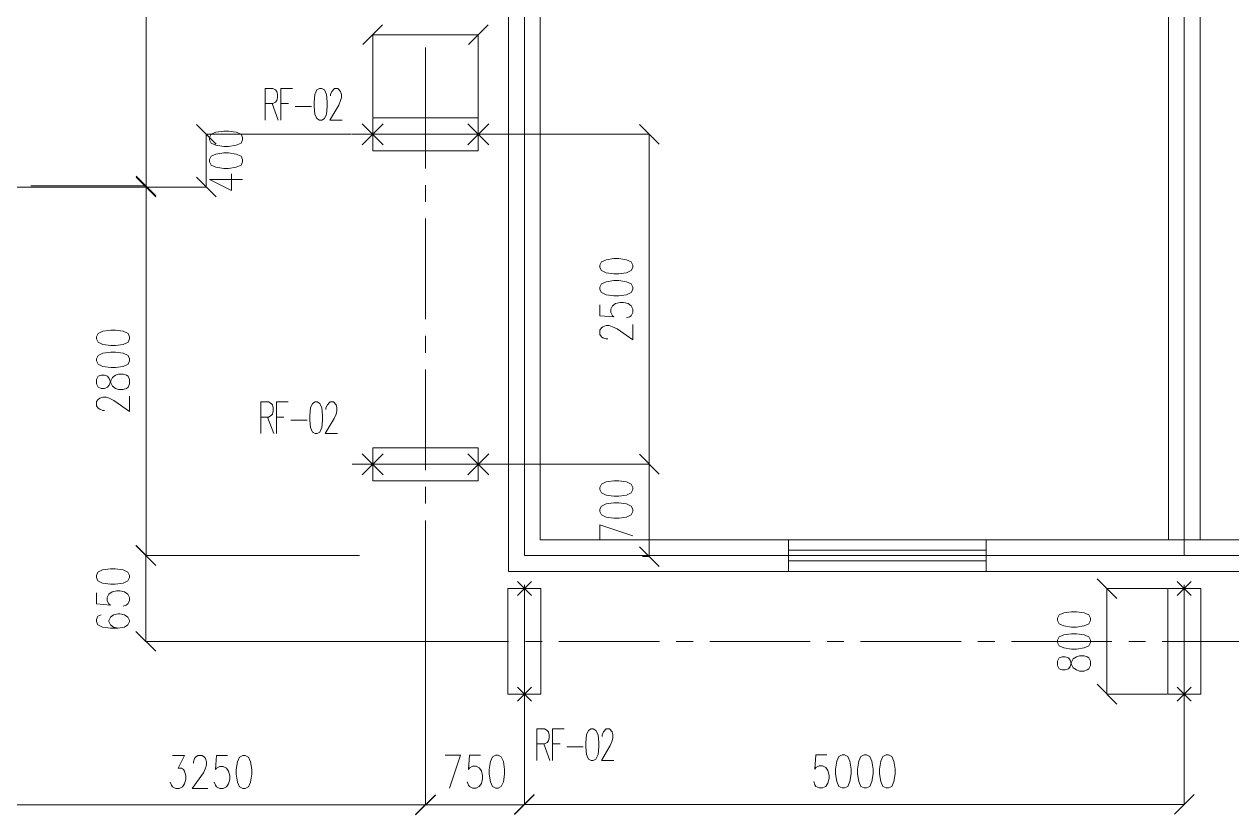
# Model space of a CAD drawing. Header units: millimetres. Extents: x 117 to 78452272, y 10 to 169749766.
# Drawn here: x 78427621 to 78436774, y 169685732 to 169691724 of the extents above; entities that cross this region are included whole.
import ezdxf

# ---------------------------------------------------------------- set-up
doc = ezdxf.new("R2010")
doc.units = ezdxf.units.MM

msp = doc.modelspace()

# ---------------------------------------------------------------- linework, layer by layer
at = {"color": 0, "lineweight": 0}
for points in [[(78431292.439, 169697818.909), (78431292.439, 169687576.431)], [(78431412.234, 169687696.226), (78431412.234, 169697698.683)], [(78436413.462, 169687696.226), (78436413.462, 169697698.683)], [(78431532.46, 169697578.888), (78431532.46, 169687816.452)], [(78436293.667, 169697578.888), (78436293.667, 169687816.452)], [(78436533.688, 169697578.888), (78436533.688, 169687816.452)], [(78428544.909, 169690489.002), (78428544.909, 169694490.071)], [(78430337.095, 169691718.41), (78430187.136, 169691568.451)], [(78430987.349, 169691568.451), (78431137.309, 169691718.41)], [(78431412.234, 169691712.377), (78431412.234, 169691552.507)], [(78436413.462, 169691712.377), (78436413.462, 169691552.507)], [(78430262.115, 169691017.738), (78430262.115, 169691645.154)], [(78431062.329, 169691643.43), (78430262.115, 169691643.43)], [(78431062.329, 169690991.021), (78431062.329, 169691645.154)], [(78430662.007, 169691547.767), (78430662.007, 169690630.774)], [(78431412.234, 169691536.563), (78431412.234, 169691534.839)], [(78431412.234, 169691518.895), (78431412.234, 169691359.025)], [(78436413.462, 169691536.563), (78436413.462, 169691534.839)], [(78436413.462, 169691518.895), (78436413.462, 169691359.025)], [(78431412.234, 169691343.081), (78431412.234, 169691341.357)], [(78436413.462, 169691343.081), (78436413.462, 169691341.357)], [(78431412.234, 169691325.413), (78431412.234, 169691165.112)], [(78436413.462, 169691325.413), (78436413.462, 169691165.112)], [(78429448.543, 169690996.192), (78429448.543, 169691236.213), (78429505.424, 169691236.213), (78429525.677, 169691225.009), (78429536.019, 169691213.375), (78429541.19, 169691190.536), (78429541.19, 169691167.697), (78429536.019, 169691144.859), (78429525.677, 169691133.655), (78429505.424, 169691122.02), (78429448.543, 169691122.02)], [(78429567.045, 169690996.192), (78429567.045, 169691236.213), (78429654.521, 169691236.213)], [(78429942.374, 169691179.332), (78429942.374, 169691190.536), (78429952.716, 169691213.375), (78429973.4, 169691236.213), (78429999.255, 169691236.213), (78430019.509, 169691213.375), (78430024.68, 169691190.536), (78430024.68, 169691167.697), (78430019.509, 169691144.859), (78430004.426, 169691110.816), (78429937.203, 169690996.192), (78430029.851, 169690996.192)], [(78431412.234, 169691149.168), (78431412.234, 169691147.444)], [(78436413.462, 169691149.168), (78436413.462, 169691147.444)], [(78429500.253, 169691122.02), (78429546.361, 169690996.192)], [(78429567.045, 169691122.02), (78429623.495, 169691122.02)], [(78429675.206, 169691099.181), (78429798.448, 169691099.181)], [(78431412.234, 169691131.5), (78431412.234, 169690971.63)], [(78436413.462, 169691131.5), (78436413.462, 169690971.63)], [(78430341.835, 169690809.605), (78430182.395, 169690968.614)], [(78430341.835, 169690968.614), (78430182.395, 169690809.605)], [(78430982.609, 169690809.605), (78431142.049, 169690968.614)], [(78430982.609, 169690968.614), (78431142.049, 169690809.605)], [(78429076.23, 169690813.914), (78428926.271, 169690964.304)], [(78430102.676, 169690888.894), (78428999.096, 169690888.894)], [(78429001.251, 169690888.894), (78429001.251, 169690489.002)], [(78430106.554, 169690888.894), (78431217.89, 169690888.894)], [(78431221.337, 169690888.894), (78432360.683, 169690888.894)], [(78431412.234, 169690955.686), (78431412.234, 169690953.962)], [(78431412.234, 169690938.018), (78431412.234, 169690778.148)], [(78432433.939, 169690813.914), (78432283.98, 169690964.304)], [(78432358.96, 169690888.894), (78432358.96, 169688388.711)], [(78436413.462, 169690955.686), (78436413.462, 169690953.962)], [(78436413.462, 169690938.018), (78436413.462, 169690778.148)], [(78431412.234, 169690761.773), (78431412.234, 169690760.48)], [(78431412.234, 169690744.536), (78431412.234, 169690584.235)], [(78436413.462, 169690761.773), (78436413.462, 169690760.48)], [(78436413.462, 169690744.536), (78436413.462, 169690584.235)], [(78428619.889, 169690421.779), (78428469.929, 169690572.169)], [(78428469.929, 169690563.982), (78428619.889, 169690414.023)], [(78428926.271, 169690563.982), (78429076.23, 169690414.023)], [(78429026.244, 169690547.176), (78429193.009, 169690464.009), (78429193.009, 169690588.975)], [(78429026.244, 169690547.176), (78429276.176, 169690547.176)], [(78431412.234, 169690568.291), (78431412.234, 169690566.567)], [(78431412.234, 169690550.623), (78431412.234, 169690390.753)], [(78436413.462, 169690568.291), (78436413.462, 169690566.567)], [(78436413.462, 169690550.623), (78436413.462, 169690390.753)], [(78427068.586, 169690489.002), (78429002.974, 169690489.002)], [(78427633.518, 169690489.002), (78428546.633, 169690489.002)], [(78427670.147, 169690497.19), (78428546.633, 169690497.19)], [(78428544.909, 169690497.19), (78428544.909, 169687696.226)], [(78430662.007, 169690503.653), (78430662.007, 169690376.964)], [(78431412.234, 169690374.809), (78431412.234, 169690373.086)], [(78431412.234, 169690357.142), (78431412.234, 169690196.84)], [(78436413.462, 169690374.809), (78436413.462, 169690373.086)], [(78436413.462, 169690357.142), (78436413.462, 169690196.84)], [(78430662.007, 169690249.843), (78430662.007, 169689487.55)], [(78431412.234, 169690180.896), (78431412.234, 169690179.603)], [(78431412.234, 169690163.229), (78431412.234, 169690003.358)], [(78436413.462, 169690180.896), (78436413.462, 169690179.603)], [(78436413.462, 169690163.229), (78436413.462, 169690003.358)], [(78431412.234, 169689987.414), (78431412.234, 169689985.691)], [(78431412.234, 169689969.747), (78431412.234, 169689809.876)], [(78436413.462, 169689987.414), (78436413.462, 169689985.691)], [(78436413.462, 169689969.747), (78436413.462, 169689809.876)], [(78431412.234, 169689793.502), (78431412.234, 169689792.209)], [(78431412.234, 169689776.265), (78431412.234, 169689615.963)], [(78436413.462, 169689793.502), (78436413.462, 169689792.209)], [(78436413.462, 169689776.265), (78436413.462, 169689615.963)], [(78431412.234, 169689600.019), (78431412.234, 169689598.296)], [(78431983.63, 169689597.003), (78431983.63, 169689513.836), (78432090.929, 169689505.218), (78432078.863, 169689513.836), (78432067.228, 169689538.829), (78432067.228, 169689563.822), (78432078.863, 169689588.816), (78432102.995, 169689605.621), (78432138.761, 169689613.809), (78432162.461, 169689613.809), (78432198.227, 169689605.621), (78432221.928, 169689588.816), (78432233.994, 169689563.822), (78432233.994, 169689538.829), (78432221.928, 169689513.836), (78432209.862, 169689505.218), (78432186.162, 169689497.03)], [(78436413.462, 169689600.019), (78436413.462, 169689598.296)], [(78431412.234, 169689582.352), (78431412.234, 169689422.482)], [(78436413.462, 169689582.352), (78436413.462, 169689422.482)], [(78432043.528, 169689338.884), (78432031.462, 169689338.884), (78432007.762, 169689347.071), (78431995.696, 169689355.258), (78431983.63, 169689372.064), (78431983.63, 169689405.245), (78431995.696, 169689422.051), (78432007.762, 169689430.238), (78432031.462, 169689438.856), (78432055.163, 169689438.856), (78432078.863, 169689430.238), (78432114.629, 169689413.863), (78432233.994, 169689330.265), (78432233.994, 169689447.044)], [(78430662.007, 169689360.429), (78430662.007, 169689233.309)], [(78431412.234, 169689406.538), (78431412.234, 169689404.814)], [(78431412.234, 169689388.87), (78431412.234, 169689228.569)], [(78436413.462, 169689406.538), (78436413.462, 169689404.814)], [(78436413.462, 169689388.87), (78436413.462, 169689228.569)], [(78431412.234, 169689212.625), (78431412.234, 169689211.332)], [(78431412.234, 169689194.957), (78431412.234, 169689035.087)], [(78436413.462, 169689212.625), (78436413.462, 169689211.332)], [(78436413.462, 169689194.957), (78436413.462, 169689035.087)], [(78430662.007, 169689106.619), (78430662.007, 169688344.326)], [(78431412.234, 169689019.143), (78431412.234, 169689017.419)], [(78431412.234, 169689001.475), (78431412.234, 169688841.605)], [(78436413.462, 169689019.143), (78436413.462, 169689017.419)], [(78436413.462, 169689001.475), (78436413.462, 169688841.605)], [(78428229.046, 169688796.789), (78428217.412, 169688796.789), (78428193.28, 169688804.977), (78428181.646, 169688813.164), (78428169.58, 169688829.97), (78428169.58, 169688863.151), (78428181.646, 169688879.956), (78428193.28, 169688888.144), (78428217.412, 169688896.762), (78428241.112, 169688896.762), (78428264.813, 169688888.144), (78428300.579, 169688871.769), (78428419.512, 169688788.171), (78428419.512, 169688904.95)], [(78429414.5, 169688620.544), (78429414.5, 169688860.565), (78429471.382, 169688860.565), (78429491.635, 169688849.361), (78429501.977, 169688837.726), (78429507.148, 169688814.888), (78429507.148, 169688792.049), (78429501.977, 169688769.211), (78429491.635, 169688757.576), (78429471.382, 169688746.372), (78429414.5, 169688746.372)], [(78429533.003, 169688620.544), (78429533.003, 169688860.565), (78429620.479, 169688860.565)], [(78429908.332, 169688803.253), (78429908.332, 169688814.888), (78429918.674, 169688837.726), (78429939.358, 169688860.565), (78429965.213, 169688860.565), (78429985.466, 169688837.726), (78429990.637, 169688814.888), (78429990.637, 169688792.049), (78429985.466, 169688769.211), (78429970.384, 169688734.737), (78429903.161, 169688620.544), (78429995.808, 169688620.544)], [(78431412.234, 169688825.661), (78431412.234, 169688823.937)], [(78431412.234, 169688807.993), (78431412.234, 169688647.692)], [(78436413.462, 169688825.661), (78436413.462, 169688823.937)], [(78436413.462, 169688807.993), (78436413.462, 169688647.692)], [(78429466.21, 169688746.372), (78429512.319, 169688620.544)], [(78429533.003, 169688746.372), (78429589.453, 169688746.372)], [(78429641.163, 169688723.533), (78429764.405, 169688723.533)], [(78431412.234, 169688631.748), (78431412.234, 169688630.024)], [(78431412.234, 169688614.08), (78431412.234, 169688454.21)], [(78436413.462, 169688631.748), (78436413.462, 169688630.024)], [(78436413.462, 169688614.08), (78436413.462, 169688454.21)], [(78430341.835, 169688308.991), (78430182.395, 169688467.999)], [(78430341.835, 169688467.999), (78430182.395, 169688308.991)], [(78430982.609, 169688308.991), (78431142.049, 169688467.999)], [(78430982.609, 169688467.999), (78431142.049, 169688308.991)], [(78431412.234, 169688438.266), (78431412.234, 169688436.542)], [(78431412.234, 169688420.598), (78431412.234, 169688260.728)], [(78432283.98, 169688463.69), (78432433.939, 169688313.3)], [(78432433.939, 169688313.3), (78432283.98, 169688463.69)], [(78436413.462, 169688438.266), (78436413.462, 169688436.542)], [(78436413.462, 169688420.598), (78436413.462, 169688260.728)], [(78430106.554, 169688388.711), (78431217.89, 169688388.711)], [(78431221.337, 169688388.711), (78432360.683, 169688388.711)], [(78431221.337, 169688388.711), (78432360.683, 169688388.711)], [(78432358.96, 169688388.711), (78432358.96, 169687688.47)], [(78431412.234, 169688244.353), (78431412.234, 169688243.06)], [(78431412.234, 169688227.116), (78431412.234, 169688066.815)], [(78436413.462, 169688244.353), (78436413.462, 169688243.06)], [(78436413.462, 169688227.116), (78436413.462, 169688066.815)], [(78430662.007, 169688217.205), (78430662.007, 169688090.085)], [(78431412.234, 169688050.871), (78431412.234, 169688049.148)], [(78436413.462, 169688050.871), (78436413.462, 169688049.148)], [(78430662.007, 169687963.395), (78430662.007, 169687046.403)], [(78431412.234, 169688033.204), (78431412.234, 169687873.333)], [(78436413.462, 169688033.204), (78436413.462, 169687873.333)], [(78431412.234, 169687857.389), (78431412.234, 169687855.666)], [(78431983.63, 169687813.436), (78431983.63, 169687930.214), (78432233.994, 169687846.616)], [(78436413.462, 169687857.389), (78436413.462, 169687855.666)], [(78428617.734, 169687621.246), (78428467.775, 169687771.637)], [(78428469.929, 169687771.637), (78428619.889, 169687621.246)], [(78431412.234, 169687839.722), (78431412.234, 169687696.226)], [(78438414.212, 169687816.452), (78431532.46, 169687816.452)], [(78432283.98, 169687763.449), (78432433.939, 169687613.49)], [(78433412.984, 169687816.452), (78433412.984, 169687576.431)], [(78433412.984, 169687816.452), (78434913.007, 169687816.452)], [(78433762.889, 169687816.452), (78434962.994, 169687816.452)], [(78434813.035, 169687816.452), (78434913.007, 169687816.452)], [(78434913.007, 169687816.452), (78434913.007, 169687576.431)], [(78436413.462, 169687839.722), (78436413.462, 169687696.226)], [(78430157.833, 169687696.226), (78428540.6, 169687696.226)], [(78430161.28, 169687696.226), (78428542.754, 169687696.226)], [(78428542.754, 169687046.403), (78428542.754, 169687696.226)], [(78431412.234, 169687696.226), (78446415.919, 169687696.226)], [(78431412.234, 169687696.226), (78431538.924, 169687696.226)], [(78431554.868, 169687696.226), (78431556.591, 169687696.226)], [(78431572.535, 169687696.226), (78431732.406, 169687696.226)], [(78431748.349, 169687696.226), (78431750.073, 169687696.226)], [(78431766.017, 169687696.226), (78431925.888, 169687696.226)], [(78431942.262, 169687696.226), (78431943.555, 169687696.226)], [(78431959.499, 169687696.226), (78432119.8, 169687696.226)], [(78432135.744, 169687696.226), (78432137.468, 169687696.226)], [(78432153.412, 169687696.226), (78432313.282, 169687696.226)], [(78432307.68, 169687688.47), (78432360.683, 169687688.47)], [(78432329.226, 169687696.226), (78432330.95, 169687696.226)], [(78432346.894, 169687696.226), (78432507.195, 169687696.226)], [(78432523.139, 169687696.226), (78432524.432, 169687696.226)], [(78432540.807, 169687696.226), (78432700.677, 169687696.226)], [(78432716.621, 169687696.226), (78432718.345, 169687696.226)], [(78432734.289, 169687696.226), (78432894.159, 169687696.226)], [(78432910.534, 169687696.226), (78432911.827, 169687696.226)], [(78432927.771, 169687696.226), (78433088.072, 169687696.226)], [(78433104.016, 169687696.226), (78433105.74, 169687696.226)], [(78433121.684, 169687696.226), (78433281.554, 169687696.226)], [(78433297.498, 169687696.226), (78433299.222, 169687696.226)], [(78433315.165, 169687696.226), (78433475.467, 169687696.226)], [(78434913.007, 169687736.301), (78433412.984, 169687736.301)], [(78433491.411, 169687696.226), (78433492.703, 169687696.226)], [(78433508.647, 169687696.226), (78433668.949, 169687696.226)], [(78433684.893, 169687696.226), (78433686.616, 169687696.226)], [(78433702.56, 169687696.226), (78433862.431, 169687696.226)], [(78433878.375, 169687696.226), (78433880.098, 169687696.226)], [(78433896.042, 169687696.226), (78434056.344, 169687696.226)], [(78434072.287, 169687696.226), (78434073.58, 169687696.226)], [(78434089.955, 169687696.226), (78434249.825, 169687696.226)], [(78434265.769, 169687696.226), (78434267.493, 169687696.226)], [(78434283.437, 169687696.226), (78434443.307, 169687696.226)], [(78434459.682, 169687696.226), (78434460.975, 169687696.226)], [(78434476.919, 169687696.226), (78434637.22, 169687696.226)], [(78434653.164, 169687696.226), (78434654.888, 169687696.226)], [(78434670.832, 169687696.226), (78434830.702, 169687696.226)], [(78434846.646, 169687696.226), (78434848.37, 169687696.226)], [(78434864.314, 169687696.226), (78435024.615, 169687696.226)], [(78435040.559, 169687696.226), (78435041.852, 169687696.226)], [(78435058.227, 169687696.226), (78435218.097, 169687696.226)], [(78435234.041, 169687696.226), (78435235.765, 169687696.226)], [(78435251.709, 169687696.226), (78435411.579, 169687696.226)], [(78435427.523, 169687696.226), (78435429.247, 169687696.226)], [(78435445.191, 169687696.226), (78435605.492, 169687696.226)], [(78435621.436, 169687696.226), (78435623.159, 169687696.226)], [(78435639.103, 169687696.226), (78435798.974, 169687696.226)], [(78435814.918, 169687696.226), (78435816.641, 169687696.226)], [(78435832.585, 169687696.226), (78435992.456, 169687696.226)], [(78436008.831, 169687696.226), (78436010.123, 169687696.226)], [(78436026.067, 169687696.226), (78436186.369, 169687696.226)], [(78436202.313, 169687696.226), (78436204.036, 169687696.226)], [(78436219.98, 169687696.226), (78436379.851, 169687696.226)], [(78436395.795, 169687696.226), (78436397.518, 169687696.226)], [(78436413.462, 169687696.226), (78436573.763, 169687696.226)], [(78436589.707, 169687696.226), (78436591, 169687696.226)], [(78436607.375, 169687696.226), (78436767.245, 169687696.226)], [(78434913.007, 169687656.582), (78433412.984, 169687656.582)], [(78438414.212, 169687576.431), (78431292.439, 169687576.431)], [(78431465.237, 169687393.291), (78431359.231, 169687499.297)], [(78431359.231, 169687393.291), (78431465.237, 169687499.297)], [(78433412.984, 169687576.431), (78434913.007, 169687576.431)], [(78433762.889, 169687576.431), (78434962.994, 169687576.431)], [(78434813.035, 169687576.431), (78434913.007, 169687576.431)], [(78435902.825, 169687371.314), (78435752.866, 169687521.274)], [(78436466.465, 169687393.291), (78436360.459, 169687499.297)], [(78436360.459, 169687393.291), (78436466.465, 169687499.297)], [(78428167.856, 169687413.113), (78428167.856, 169687329.515), (78428274.724, 169687321.328), (78428263.089, 169687329.515), (78428251.023, 169687354.509), (78428251.023, 169687379.502), (78428263.089, 169687404.495), (78428286.789, 169687421.301), (78428322.556, 169687429.488), (78428346.256, 169687429.488), (78428382.022, 169687421.301), (78428405.723, 169687404.495), (78428417.788, 169687379.502), (78428417.788, 169687354.509), (78428405.723, 169687329.515), (78428394.088, 169687321.328), (78428369.957, 169687313.141)], [(78431412.234, 169687474.304), (78431412.234, 169686618.071)], [(78436285.049, 169687446.294), (78435825.691, 169687446.294)], [(78435827.845, 169687446.294), (78435827.845, 169686646.08)], [(78436413.462, 169687474.304), (78436413.462, 169686618.071)], [(78430662.007, 169687363.989), (78430662.007, 169685804.498)], [(78428203.191, 169687246.348), (78428179.491, 169687238.161), (78428167.856, 169687213.168), (78428167.856, 169687196.362), (78428179.491, 169687171.369), (78428215.257, 169687154.563), (78428274.724, 169687146.375), (78428334.19, 169687146.375), (78428382.022, 169687154.563), (78428405.723, 169687171.369), (78428417.788, 169687196.362), (78428417.788, 169687204.549), (78428405.723, 169687229.543), (78428382.022, 169687246.348), (78428346.256, 169687254.536), (78428334.19, 169687254.536), (78428298.424, 169687246.348), (78428274.724, 169687229.543), (78428263.089, 169687204.549), (78428263.089, 169687196.362), (78428274.724, 169687171.369), (78428298.424, 169687154.563), (78428334.19, 169687146.375)], [(78428467.775, 169687121.382), (78428617.734, 169686971.423)], [(78430840.406, 169687046.403), (78428540.6, 169687046.403)], [(78430662.007, 169687046.403), (78431292.87, 169687046.403)], [(78430662.007, 169687042.955), (78430662.007, 169685806.653)], [(78431412.234, 169687042.955), (78431412.234, 169685808.377)], [(78431419.99, 169687046.403), (78431547.111, 169687046.403)], [(78431673.801, 169687046.403), (78432436.094, 169687046.403)], [(78432563.214, 169687046.403), (78432690.335, 169687046.403)], [(78432817.025, 169687046.403), (78433579.318, 169687046.403)], [(78433706.439, 169687046.403), (78433833.559, 169687046.403)], [(78433960.68, 169687046.403), (78434722.542, 169687046.403)], [(78434849.663, 169687046.403), (78434976.783, 169687046.403)], [(78435103.904, 169687046.403), (78435865.766, 169687046.403)], [(78435992.887, 169687046.403), (78436120.007, 169687046.403)], [(78436247.128, 169687046.403), (78437008.99, 169687046.403)], [(78436413.462, 169687042.955), (78436413.462, 169685808.377)], [(78431465.237, 169686699.083), (78431359.231, 169686593.077)], [(78431359.231, 169686699.083), (78431465.237, 169686593.077)], [(78435752.866, 169686721.06), (78435902.825, 169686571.101)], [(78436466.465, 169686699.083), (78436360.459, 169686593.077)], [(78436360.459, 169686699.083), (78436466.465, 169686593.077)], [(78436285.049, 169686646.08), (78435825.691, 169686646.08)], [(78431412.234, 169686460.355), (78431412.234, 169685806.653)], [(78431507.467, 169686143.2), (78431507.467, 169686383.221), (78431563.917, 169686383.221), (78431584.601, 169686372.017), (78431594.943, 169686360.382), (78431600.114, 169686337.543), (78431600.114, 169686314.705), (78431594.943, 169686291.866), (78431584.601, 169686280.231), (78431563.917, 169686269.027), (78431507.467, 169686269.027)], [(78431625.538, 169686143.2), (78431625.538, 169686383.221), (78431713.014, 169686383.221)], [(78432001.298, 169686326.339), (78432001.298, 169686337.543), (78432011.64, 169686360.382), (78432031.893, 169686383.221), (78432057.748, 169686383.221), (78432078.432, 169686360.382), (78432083.603, 169686337.543), (78432083.603, 169686314.705), (78432078.432, 169686291.866), (78432062.919, 169686257.393), (78431996.127, 169686143.2), (78432088.774, 169686143.2)], [(78431558.746, 169686269.027), (78431604.854, 169686143.2)], [(78431625.538, 169686269.027), (78431682.419, 169686269.027)], [(78431733.698, 169686246.189), (78431856.941, 169686246.189)], [(78428745.286, 169686181.551), (78428837.071, 169686181.551), (78428787.085, 169686086.318), (78428812.078, 169686086.318), (78428828.453, 169686074.684), (78428837.071, 169686062.618), (78428845.259, 169686026.852), (78428845.259, 169686003.151), (78428837.071, 169685967.385), (78428820.265, 169685943.685), (78428795.272, 169685931.619), (78428770.279, 169685931.619), (78428745.286, 169685943.685), (78428737.098, 169685955.319), (78428728.48, 169685979.02)], [(78428903.863, 169686122.085), (78428903.863, 169686134.15), (78428912.051, 169686157.851), (78428920.238, 169686169.916), (78428937.044, 169686181.551), (78428970.225, 169686181.551), (78428987.03, 169686169.916), (78428995.218, 169686157.851), (78429003.836, 169686134.15), (78429003.836, 169686110.019), (78428995.218, 169686086.318), (78428978.843, 169686050.552), (78428895.245, 169685931.619), (78429012.024, 169685931.619)], [(78429161.983, 169686181.551), (78429078.816, 169686181.551), (78429070.197, 169686074.684), (78429078.816, 169686086.318), (78429103.809, 169686098.384), (78429128.802, 169686098.384), (78429153.795, 169686086.318), (78429170.601, 169686062.618), (78429178.789, 169686026.852), (78429178.789, 169686003.151), (78429170.601, 169685967.385), (78429153.795, 169685943.685), (78429128.802, 169685931.619), (78429103.809, 169685931.619), (78429078.816, 169685943.685), (78429070.197, 169685955.319), (78429062.01, 169685979.02)], [(78430812.397, 169686183.706), (78430928.744, 169686183.706), (78430845.577, 169685933.774)], [(78431079.135, 169686183.706), (78430995.537, 169686183.706), (78430987.349, 169686076.407), (78430995.537, 169686088.473), (78431020.53, 169686100.108), (78431045.523, 169686100.108), (78431070.516, 169686088.473), (78431087.322, 169686064.772), (78431095.51, 169686029.006), (78431095.51, 169686004.875), (78431087.322, 169685969.109), (78431070.516, 169685945.408), (78431045.523, 169685933.774), (78431020.53, 169685933.774), (78430995.537, 169685945.408), (78430987.349, 169685957.474), (78430978.731, 169685981.175)], [(78433704.715, 169686185.429), (78433621.117, 169686185.429), (78433612.929, 169686078.562), (78433621.117, 169686090.197), (78433646.11, 169686102.262), (78433671.103, 169686102.262), (78433696.097, 169686090.197), (78433712.902, 169686066.496), (78433721.09, 169686030.73), (78433721.09, 169686007.03), (78433712.902, 169685971.263), (78433696.097, 169685947.563), (78433671.103, 169685935.497), (78433646.11, 169685935.497), (78433621.117, 169685947.563), (78433612.929, 169685959.198), (78433604.742, 169685983.329)], [(78430737.417, 169685883.787), (78430587.027, 169685733.397)], [(78430587.027, 169685731.673), (78430737.417, 169685881.633)], [(78431487.214, 169685885.511), (78431337.254, 169685735.552)], [(78431337.254, 169685733.397), (78431487.214, 169685883.787)], [(78436338.482, 169685735.552), (78436488.442, 169685885.511)], [(78430662.007, 169685806.653), (78427412.027, 169685806.653)], [(78431412.234, 169685808.377), (78430662.007, 169685808.377)], [(78431412.234, 169685810.531), (78436413.462, 169685810.531)]]:
    msp.add_lwpolyline(points, dxfattribs=at)
for points in [[(78429819.132, 169691099.181), (78429819.132, 169691133.655), (78429824.303, 169691190.536), (78429839.816, 169691225.009), (78429860.069, 169691236.213), (78429875.582, 169691236.213), (78429896.266, 169691225.009), (78429911.779, 169691190.536), (78429916.95, 169691133.655), (78429916.95, 169691099.181), (78429911.779, 169691042.3), (78429896.266, 169691007.827), (78429875.582, 169690996.192), (78429860.069, 169690996.192), (78429839.816, 169691007.827), (78429824.303, 169691042.3)], [(78431062.329, 169690763.928), (78431062.329, 169691014.291), (78430262.115, 169691014.291), (78430262.115, 169690763.928)], [(78429026.244, 169690847.526), (78429037.879, 169690822.532), (78429073.645, 169690805.727), (78429133.542, 169690797.539), (78429168.878, 169690797.539), (78429228.775, 169690805.727), (78429264.541, 169690822.532), (78429276.176, 169690847.526), (78429276.176, 169690863.901), (78429264.541, 169690888.894), (78429228.775, 169690905.7), (78429168.878, 169690913.887), (78429133.542, 169690913.887), (78429073.645, 169690905.7), (78429037.879, 169690888.894), (78429026.244, 169690863.901)], [(78429026.244, 169690680.761), (78429037.879, 169690655.767), (78429073.645, 169690638.962), (78429133.542, 169690630.774), (78429168.878, 169690630.774), (78429228.775, 169690638.962), (78429264.541, 169690655.767), (78429276.176, 169690680.761), (78429276.176, 169690697.566), (78429264.541, 169690722.56), (78429228.775, 169690738.934), (78429168.878, 169690747.553), (78429133.542, 169690747.553), (78429073.645, 169690738.934), (78429037.879, 169690722.56), (78429026.244, 169690697.566)], [(78431983.63, 169689880.547), (78431995.696, 169689855.554), (78432031.462, 169689838.748), (78432090.929, 169689830.56), (78432126.695, 169689830.56), (78432186.162, 169689838.748), (78432221.928, 169689855.554), (78432233.994, 169689880.547), (78432233.994, 169689897.353), (78432221.928, 169689922.346), (78432186.162, 169689938.721), (78432126.695, 169689947.339), (78432090.929, 169689947.339), (78432031.462, 169689938.721), (78431995.696, 169689922.346), (78431983.63, 169689897.353)], [(78431983.63, 169689713.782), (78431995.696, 169689688.789), (78432031.462, 169689671.983), (78432090.929, 169689663.795), (78432126.695, 169689663.795), (78432186.162, 169689671.983), (78432221.928, 169689688.789), (78432233.994, 169689713.782), (78432233.994, 169689730.588), (78432221.928, 169689755.581), (78432186.162, 169689771.956), (78432126.695, 169689780.574), (78432090.929, 169689780.574), (78432031.462, 169689771.956), (78431995.696, 169689755.581), (78431983.63, 169689730.588)], [(78428169.58, 169689338.453), (78428181.646, 169689313.459), (78428217.412, 169689296.654), (78428276.878, 169689288.466), (78428312.644, 169689288.466), (78428372.111, 169689296.654), (78428407.877, 169689313.459), (78428419.512, 169689338.453), (78428419.512, 169689355.258), (78428407.877, 169689380.252), (78428372.111, 169689396.626), (78428312.644, 169689405.245), (78428276.878, 169689405.245), (78428217.412, 169689396.626), (78428181.646, 169689380.252), (78428169.58, 169689355.258)], [(78428169.58, 169689171.688), (78428181.646, 169689146.694), (78428217.412, 169689129.889), (78428276.878, 169689121.701), (78428312.644, 169689121.701), (78428372.111, 169689129.889), (78428407.877, 169689146.694), (78428419.512, 169689171.688), (78428419.512, 169689188.493), (78428407.877, 169689213.487), (78428372.111, 169689229.861), (78428312.644, 169689238.48), (78428276.878, 169689238.48), (78428217.412, 169689229.861), (78428181.646, 169689213.487), (78428169.58, 169689188.493)], [(78428169.58, 169688996.735), (78428181.646, 169688971.742), (78428205.346, 169688963.124), (78428229.046, 169688963.124), (78428253.178, 169688971.742), (78428264.813, 169688988.548), (78428276.878, 169689021.728), (78428288.944, 169689046.722), (78428312.644, 169689063.527), (78428336.345, 169689071.715), (78428372.111, 169689071.715), (78428395.811, 169689063.527), (78428407.877, 169689054.909), (78428419.512, 169689029.916), (78428419.512, 169688996.735), (78428407.877, 169688971.742), (78428395.811, 169688963.124), (78428372.111, 169688954.936), (78428336.345, 169688954.936), (78428312.644, 169688963.124), (78428288.944, 169688979.929), (78428276.878, 169689004.922), (78428264.813, 169689038.534), (78428253.178, 169689054.909), (78428229.046, 169689063.527), (78428205.346, 169689063.527), (78428181.646, 169689054.909), (78428169.58, 169689029.916)], [(78429785.089, 169688723.533), (78429785.089, 169688757.576), (78429790.26, 169688814.888), (78429805.773, 169688849.361), (78429826.027, 169688860.565), (78429841.54, 169688860.565), (78429862.224, 169688849.361), (78429877.737, 169688814.888), (78429882.908, 169688757.576), (78429882.908, 169688723.533), (78429877.737, 169688666.221), (78429862.224, 169688631.748), (78429841.54, 169688620.544), (78429826.027, 169688620.544), (78429805.773, 169688631.748), (78429790.26, 169688666.221)], [(78431062.329, 169688263.314), (78431062.329, 169688513.677), (78430262.115, 169688513.677), (78430262.115, 169688263.314)], [(78431983.63, 169688196.952), (78431995.696, 169688171.959), (78432031.462, 169688155.153), (78432090.929, 169688146.966), (78432126.695, 169688146.966), (78432186.162, 169688155.153), (78432221.928, 169688171.959), (78432233.994, 169688196.952), (78432233.994, 169688213.327), (78432221.928, 169688238.32), (78432186.162, 169688255.126), (78432126.695, 169688263.314), (78432090.929, 169688263.314), (78432031.462, 169688255.126), (78431995.696, 169688238.32), (78431983.63, 169688213.327)], [(78431983.63, 169688030.187), (78431995.696, 169688005.194), (78432031.462, 169687988.388), (78432090.929, 169687980.201), (78432126.695, 169687980.201), (78432186.162, 169687988.388), (78432221.928, 169688005.194), (78432233.994, 169688030.187), (78432233.994, 169688046.993), (78432221.928, 169688071.986), (78432186.162, 169688088.361), (78432126.695, 169688096.979), (78432090.929, 169688096.979), (78432031.462, 169688088.361), (78431995.696, 169688071.986), (78431983.63, 169688046.993)], [(78428167.856, 169687529.892), (78428179.491, 169687504.899), (78428215.257, 169687488.093), (78428274.724, 169687479.906), (78428310.49, 169687479.906), (78428369.957, 169687488.093), (78428405.723, 169687504.899), (78428417.788, 169687529.892), (78428417.788, 169687546.267), (78428405.723, 169687571.26), (78428369.957, 169687588.066), (78428310.49, 169687596.253), (78428274.724, 169687596.253), (78428215.257, 169687588.066), (78428179.491, 169687571.26), (78428167.856, 169687546.267)], [(78431537.2, 169687446.294), (78431287.268, 169687446.294), (78431287.268, 169686646.08), (78431537.2, 169686646.08)], [(78436538.428, 169687446.294), (78436288.496, 169687446.294), (78436288.496, 169686646.08), (78436538.428, 169686646.08)], [(78435452.516, 169687204.549), (78435464.582, 169687179.556), (78435500.348, 169687162.75), (78435559.815, 169687154.563), (78435595.581, 169687154.563), (78435655.047, 169687162.75), (78435690.814, 169687179.556), (78435702.448, 169687204.549), (78435702.448, 169687221.355), (78435690.814, 169687246.348), (78435655.047, 169687263.154), (78435595.581, 169687271.341), (78435559.815, 169687271.341), (78435500.348, 169687263.154), (78435464.582, 169687246.348), (78435452.516, 169687221.355)], [(78435452.516, 169687037.784), (78435464.582, 169687012.791), (78435500.348, 169686996.416), (78435559.815, 169686987.798), (78435595.581, 169686987.798), (78435655.047, 169686996.416), (78435690.814, 169687012.791), (78435702.448, 169687037.784), (78435702.448, 169687054.59), (78435690.814, 169687079.583), (78435655.047, 169687096.389), (78435595.581, 169687104.576), (78435559.815, 169687104.576), (78435500.348, 169687096.389), (78435464.582, 169687079.583), (78435452.516, 169687054.59)], [(78435452.516, 169686862.832), (78435464.582, 169686837.839), (78435488.282, 169686829.651), (78435511.983, 169686829.651), (78435536.114, 169686837.839), (78435547.749, 169686854.644), (78435559.815, 169686887.825), (78435571.449, 169686912.818), (78435595.581, 169686929.624), (78435619.281, 169686937.811), (78435655.047, 169686937.811), (78435678.748, 169686929.624), (78435690.814, 169686921.437), (78435702.448, 169686896.443), (78435702.448, 169686862.832), (78435690.814, 169686837.839), (78435678.748, 169686829.651), (78435655.047, 169686821.033), (78435619.281, 169686821.033), (78435595.581, 169686829.651), (78435571.449, 169686846.026), (78435559.815, 169686871.019), (78435547.749, 169686904.631), (78435536.114, 169686921.437), (78435511.983, 169686929.624), (78435488.282, 169686929.624), (78435464.582, 169686921.437), (78435452.516, 169686896.443)], [(78431877.625, 169686246.189), (78431877.625, 169686280.231), (78431882.796, 169686337.543), (78431898.309, 169686372.017), (78431918.993, 169686383.221), (78431934.075, 169686383.221), (78431954.759, 169686372.017), (78431970.272, 169686337.543), (78431975.443, 169686280.231), (78431975.443, 169686246.189), (78431970.272, 169686188.877), (78431954.759, 169686154.834), (78431934.075, 169686143.2), (78431918.993, 169686143.2), (78431898.309, 169686154.834), (78431882.796, 169686188.877)], [(78429278.761, 169686181.551), (78429253.768, 169686169.916), (78429236.962, 169686134.15), (78429228.775, 169686074.684), (78429228.775, 169686038.918), (78429236.962, 169685979.02), (78429253.768, 169685943.685), (78429278.761, 169685931.619), (78429295.567, 169685931.619), (78429320.56, 169685943.685), (78429336.935, 169685979.02), (78429345.554, 169686038.918), (78429345.554, 169686074.684), (78429336.935, 169686134.15), (78429320.56, 169686169.916), (78429295.567, 169686181.551)], [(78431195.482, 169686183.706), (78431170.489, 169686171.64), (78431154.114, 169686135.874), (78431145.496, 169686076.407), (78431145.496, 169686040.641), (78431154.114, 169685981.175), (78431170.489, 169685945.408), (78431195.482, 169685933.774), (78431212.288, 169685933.774), (78431237.281, 169685945.408), (78431254.087, 169685981.175), (78431262.275, 169686040.641), (78431262.275, 169686076.407), (78431254.087, 169686135.874), (78431237.281, 169686171.64), (78431212.288, 169686183.706)], [(78433821.063, 169686185.429), (78433796.069, 169686173.795), (78433779.695, 169686138.029), (78433771.076, 169686078.562), (78433771.076, 169686042.796), (78433779.695, 169685983.329), (78433796.069, 169685947.563), (78433821.063, 169685935.497), (78433837.868, 169685935.497), (78433862.862, 169685947.563), (78433879.667, 169685983.329), (78433887.855, 169686042.796), (78433887.855, 169686078.562), (78433879.667, 169686138.029), (78433862.862, 169686173.795), (78433837.868, 169686185.429)], [(78433987.828, 169686185.429), (78433962.834, 169686173.795), (78433946.46, 169686138.029), (78433937.841, 169686078.562), (78433937.841, 169686042.796), (78433946.46, 169685983.329), (78433962.834, 169685947.563), (78433987.828, 169685935.497), (78434004.633, 169685935.497), (78434029.627, 169685947.563), (78434046.432, 169685983.329), (78434054.62, 169686042.796), (78434054.62, 169686078.562), (78434046.432, 169686138.029), (78434029.627, 169686173.795), (78434004.633, 169686185.429)], [(78434154.593, 169686185.429), (78434129.599, 169686173.795), (78434112.794, 169686138.029), (78434104.606, 169686078.562), (78434104.606, 169686042.796), (78434112.794, 169685983.329), (78434129.599, 169685947.563), (78434154.593, 169685935.497), (78434171.399, 169685935.497), (78434196.392, 169685947.563), (78434213.197, 169685983.329), (78434221.385, 169686042.796), (78434221.385, 169686078.562), (78434213.197, 169686138.029), (78434196.392, 169686173.795), (78434171.399, 169686185.429)]]:
    msp.add_lwpolyline(points, close=True, dxfattribs=at)

doc.saveas('drawing.dxf')
